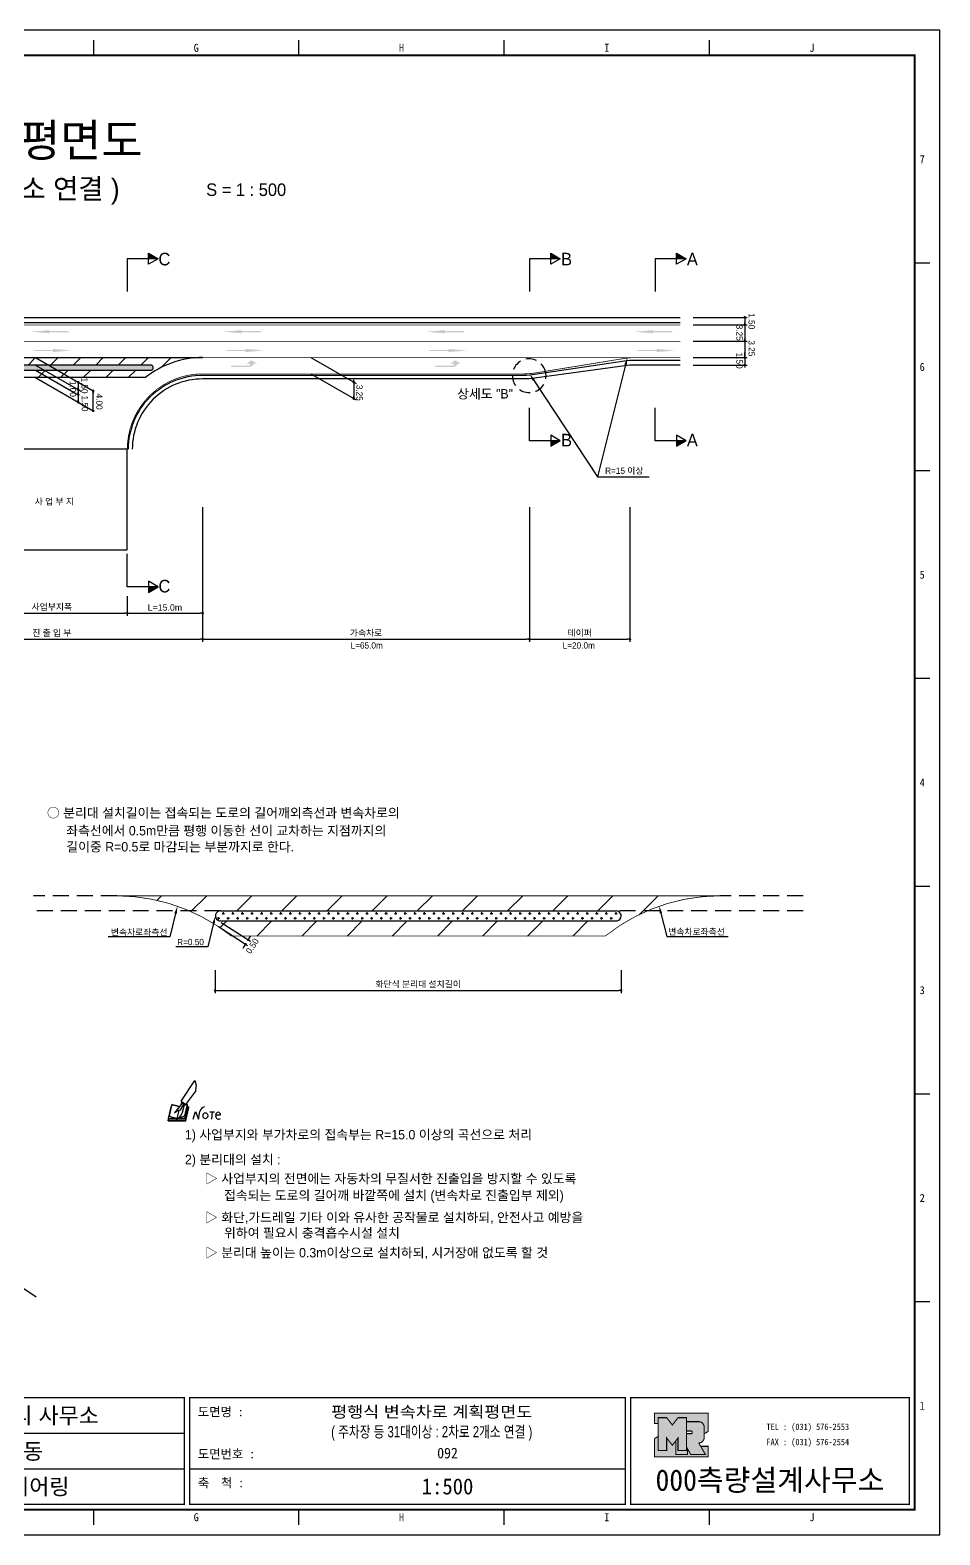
# Model space of a CAD drawing. Header units: millimetres. Extents: x 452 to 876, y 0 to 299.
# Drawn here: x 694.6 to 875.6, y -0.3 to 299.1 of the extents above; entities that cross this region are included whole.
import ezdxf
from ezdxf.enums import TextEntityAlignment as Align

# ---------------------------------------------------------------- set-up
doc = ezdxf.new("R2010")
doc.units = ezdxf.units.MM
doc.linetypes.add('HIDDEN', pattern=[9.525, 6.35, -3.175])
for name, color, linetype in [('CC-GSTR-0004', 4, 'Continuous'), ('CM-LANE-0030', 30, 'Continuous'), ('CZ-DIMT-0002', 7, 'Continuous'), ('CZ-LIN1-0007', 7, 'Continuous'), ('CZ-LIN2-0003', 3, 'Continuous'), ('CZ-LINE-0001', 7, 'Continuous'), ('CZ-TEXT-BOX0', 7, 'Continuous'), ('TITLE', 7, 'Continuous')]:
    doc.layers.add(name, color=color, linetype=linetype)
doc.styles.add('견고딕', font='arial.ttf')
doc.styles.add('돋움', font='')
doc.styles.add('돋음체', font='')
doc.styles.get('돋움').set_extended_font_data('Dotum')
doc.styles.get('돋음체').set_extended_font_data('DotumChe')

# ---------------------------------------------------------------- blocks, each defined once
blk = doc.blocks.new('note')
for p, q in [((0.85, 3.5), (3.53, 7.57)), ((3.53, 7.57), (3.8, 6.64)), ((3.8, 6.64), (3.69, 5.72)), ((1, 3.1), (0.75, 2.77)), ((0.85, 3.5), (1.8, 2.79)), ((1, 3.4), (0.85, 3.21)), ((0.85, 3.21), (1.52, 2.71)), ((1.8, 2.79), (3.74, 5.46)), ((3.69, 5.72), (3.74, 5.46)), ((-1.24, 2.36), (-1.77, 0)), ((-1.77, 0), (1.77, 0)), ((-1.77, 0), (-1.77, -0.3)), ((-1.53, 0.52), (-1.55, 0.54)), ((-1.01, 2.9), (-1.53, 0.52)), ((-1.48, 0.48), (-1.53, 0.52)), ((-1.43, 0.44), (-1.48, 0.48)), ((-1.38, 0.41), (-1.43, 0.44)), ((-1.33, 0.4), (-1.38, 0.41)), ((-1.27, 0.37), (-1.33, 0.4)), ((-1.22, 0.35), (-1.27, 0.37)), ((-1.13, 2.36), (-1.24, 2.36)), ((-1.17, 0.33), (-1.22, 0.35)), ((-1.12, 0.32), (-1.17, 0.33)), ((-1.02, 0.25), (-1.12, 0.32)), ((-0.97, 0.22), (-1.02, 0.25)), ((-1, 2.9), (-1.01, 2.9)), ((-0.98, 2.85), (-1, 2.9)), ((-0.95, 2.8), (-0.98, 2.85)), ((-0.93, 0.21), (-0.97, 0.22)), ((-0.9, 2.75), (-0.95, 2.8)), ((-0.88, 0.19), (-0.93, 0.21)), ((-0.85, 2.72), (-0.9, 2.75)), ((-0.8, 0.18), (-0.88, 0.19)), ((-0.79, 2.69), (-0.85, 2.72)), ((-0.75, 0.17), (-0.8, 0.18)), ((-0.74, 2.68), (-0.79, 2.69)), ((-0.7, 0.16), (-0.75, 0.17)), ((-0.69, 2.65), (-0.74, 2.68)), ((-0.64, 0.15), (-0.7, 0.16)), ((-0.64, 2.65), (-0.69, 2.65)), ((-0.59, 2.63), (-0.64, 2.65)), ((-0.58, 0.14), (-0.64, 0.15)), ((-0.54, 2.62), (-0.59, 2.63)), ((-0.53, 0.13), (-0.58, 0.14)), ((-0.48, 2.61), (-0.54, 2.62)), ((-0.48, 0.12), (-0.53, 0.13)), ((-0.43, 2.61), (-0.48, 2.61)), ((-0.43, 0.11), (-0.48, 0.12)), ((0.75, 2.77), (-0.46, 1.16)), ((0.37, 2.24), (-0.46, 1.16)), ((-0.46, 1.16), (-0.08, 1.47)), ((-0.38, 2.59), (-0.43, 2.61)), ((-0.38, 0.08), (-0.43, 0.11)), ((-0.33, 2.59), (-0.38, 2.59)), ((-0.29, 0.06), (-0.38, 0.08)), ((-0.27, 2.58), (-0.33, 2.59)), ((-0.23, 0.05), (-0.29, 0.06)), ((-0.22, 2.57), (-0.27, 2.58)), ((-0.16, 0.04), (-0.23, 0.05)), ((-0.17, 2.56), (-0.22, 2.57)), ((-0.12, 2.55), (-0.17, 2.56)), ((-0.11, 0.03), (-0.16, 0.04)), ((-0.07, 2.53), (-0.12, 2.55)), ((-0.04, 0.02), (-0.11, 0.03)), ((-0.08, 1.47), (0.72, 1.75)), ((-0.01, 2.51), (-0.07, 2.53)), ((-0.05, -0.3), (-0.05, 0)), ((0, 0), (-0.04, 0.02)), ((0.04, 2.5), (-0.01, 2.51)), ((0.37, 1.63), (0, 0)), ((0, 0), (1.6, 0.53)), ((0, 0), (1.65, 0.18)), ((0, 0.01), (0.06, 0.04)), ((0, -0.3), (0, 0)), ((0.09, 2.48), (0.04, 2.5)), ((0.05, -0.3), (0.05, 0)), ((0.06, 0.04), (0.11, 0.07)), ((0.14, 2.48), (0.09, 2.48)), ((0.11, 0.07), (0.16, 0.09)), ((0.2, 2.47), (0.14, 2.48)), ((0.16, 0.09), (0.21, 0.12)), ((0.26, 2.43), (0.18, 2.46)), ((0.21, 0.12), (0.27, 0.14)), ((0.34, 2.4), (0.26, 2.43)), ((0.27, 0.14), (0.36, 0.19)), ((0.45, 2.37), (0.34, 2.4)), ((0.36, 0.19), (0.41, 0.22)), ((0.41, 0.22), (0.46, 0.27)), ((0.46, 0.27), (0.51, 0.3)), ((0.51, 0.3), (0.56, 0.34)), ((0.56, 0.34), (0.6, 0.4)), ((0.6, 0.4), (0.64, 0.45)), ((0.64, 0.45), (0.67, 0.51)), ((0.67, 0.51), (0.74, 0.58)), ((0.72, 1.75), (1.16, 2.53)), ((0.74, 0.58), (0.79, 0.63)), ((0.79, 0.63), (0.83, 0.68)), ((0.83, 0.68), (0.86, 0.73)), ((0.86, 0.73), (0.89, 0.79)), ((0.89, 0.84), (0.92, 0.89)), ((0.89, 0.79), (0.89, 0.84)), ((0.92, 0.89), (0.96, 0.95)), ((0.96, 0.95), (1.01, 0.97)), ((1.47, 2.74), (1.01, 0.97)), ((1.16, 2.53), (1.37, 2.82)), ((2.13, 2.84), (1.44, 2.63)), ((1.52, 2.71), (1.66, 2.9)), ((1.6, 0.53), (2.13, 2.84)), ((1.65, 0.18), (2.19, 2.48)), ((1.77, 0), (2.3, 2.36)), ((1.77, -0.3), (2.3, 2.07)), ((1.77, -0.38), (2.3, 1.99)), ((1.77, -0.44), (2.3, 1.93)), ((1.77, 0), (1.77, -0.3)), ((2.19, 2.48), (2.04, 2.47)), ((2.3, 2.36), (2.16, 2.36)), ((2.3, 2.36), (2.3, 2.07)), ((3.21, -0.08), (3.68, 1.4)), ((3.68, 1.4), (4.26, -0.14)), ((4.26, -0.14), (4.56, 1.44)), ((6.55, 1.34), (7.46, 1.34)), ((7.01, 1.34), (6.87, -0.11)), ((7.71, 0.77), (7.71, 0.55)), ((7.71, 0.77), (8.67, 0.77)), ((-1.77, -0.3), (1.77, -0.3)), ((-1.77, -0.43), (-1.77, -0.3)), ((-1.77, -0.37), (1.77, -0.37)), ((-1.77, -0.43), (1.77, -0.43))]:
    blk.add_line(p, q)
for centre, major_axis, start_param, end_param in [((0.4, 2.31), (0.0702, 0.0702), 3.283946, 6.425539), ((5.68, 1.23), (-0.806, 0.806), -0.591174, 0.597824), ((5.66, 0.58), (-0.378, 0.378), 3.926991, 10.210176), ((8.3, 0.49), (0.422, 0.422), 2.265602, 4.634911), ((8.19, 0.77), (-0.342, 0.342), 3.926991, 7.068583)]:
    blk.add_ellipse(centre, major_axis=major_axis, ratio=1, start_param=start_param, end_param=end_param)
blk = doc.blocks.new('_Dot')
at = {"color": 0, "linetype": 'ByBlock', "lineweight": -2}
blk.add_line((-0.5, 0), (-1, 0), dxfattribs=at)
at = {"color": 0, "linetype": 'ByBlock', "const_width": 0.5}
blk.add_lwpolyline([(-0.25, 0, 1), (0.25, 0, 1)], format="xyb", close=True, dxfattribs=at)

msp = doc.modelspace()

# ---------------------------------------------------------------- hatches: boundary and pattern name
at = {"layer": 'CM-LANE-0030'}
h = msp.add_hatch(dxfattribs=at)
h.set_pattern_fill('ANSI31', color=256, style=0)
h.set_pattern_definition([(45, (-2004.6993, 3.138), (-2.245064, 2.245064), [])])
h.paths.add_polyline_path([(558.93, 233.96, -0.170323), (570.33, 229.96), (717.53, 229.96, -0.170323), (728.93, 233.96)])
h.paths.add_polyline_path([(718.61, 232.46, -0.750696), (718.88, 231.54, 0.001926), (718.75, 231.46), (569.1, 231.46, 0.001926), (568.98, 231.54, -0.750696), (569.25, 232.46)], flags=16)
h = msp.add_hatch(dxfattribs=at)
h.set_pattern_fill('ANSI31', color=256, scale=2, style=0)
h.set_pattern_definition([(45, (-594.024, -334.78), (-4.490128, 4.490128), [])])
h.paths.add_polyline_path([(711.83, 126.87, -0.170323), (734.63, 118.87), (809.02, 118.87, -0.170323), (831.83, 126.87)])
h.paths.add_polyline_path([(811.19, 123.87, -0.750696), (811.72, 122.02, 0.001926), (811.48, 121.87), (732.17, 121.87, 0.001926), (731.93, 122.02, -0.750696), (732.47, 123.87)], flags=16)
at = {"layer": 'CZ-LIN1-0007'}
for points in [[(698.43, 239.42), (698.43, 239.21), (702.25, 239.21), (702.25, 238.99), (698.43, 238.99), (698.43, 238.78), (694.78, 239.1)], [(736.72, 239.42), (736.72, 239.21), (740.54, 239.21), (740.54, 238.99), (736.72, 238.99), (736.72, 238.78), (733.07, 239.1)], [(777.06, 239.42), (777.06, 239.21), (780.89, 239.21), (780.89, 238.99), (777.06, 238.99), (777.06, 238.78), (773.41, 239.1)], [(818.51, 239.42), (818.51, 239.21), (822.33, 239.21), (822.33, 238.99), (818.51, 238.99), (818.51, 238.78), (814.86, 239.1)], [(699.16, 235.69), (699.16, 235.48), (695.34, 235.48), (695.34, 235.26), (699.16, 235.26), (699.16, 235.05), (702.81, 235.37)], [(737.45, 235.69), (737.45, 235.48), (733.63, 235.48), (733.63, 235.26), (737.45, 235.26), (737.45, 235.05), (741.1, 235.37)], [(777.8, 235.69), (777.8, 235.48), (773.97, 235.48), (773.97, 235.26), (777.8, 235.26), (777.8, 235.05), (781.45, 235.37)], [(819.24, 235.69), (819.24, 235.48), (815.42, 235.48), (815.42, 235.26), (819.24, 235.26), (819.24, 235.05), (822.89, 235.37)], [(738.12, 232.07, 0.267976), (739.15, 232.75), (739.77, 232.75), (738.6, 233.41), (737.66, 232.76), (738.35, 232.76, -0.504994), (738.04, 232.34), (734.58, 232.32), (734.58, 232.05)], [(778.65, 232.07, 0.267976), (779.68, 232.75), (780.31, 232.75), (779.14, 233.41), (778.2, 232.76), (778.89, 232.76, -0.504994), (778.58, 232.34), (775.12, 232.32), (775.12, 232.05)]]:
    msp.add_hatch(color=256, dxfattribs=at).paths.add_polyline_path(points)
at = {"layer": 'CZ-LIN2-0003'}
h = msp.add_hatch(dxfattribs=at)
h.set_pattern_fill('CROSS', color=256, scale=0.075, style=0)
h.set_pattern_definition([(0, (-2004.69935, 3.1379), (0.47625, 0.47625), [0.238125, -0.714375]), (90, (-2004.5803, 3.01884), (-0.47625, 0.47625), [0.238125, -0.714375])])
h.paths.add_polyline_path([(718.75, 231.46, -0.001926), (718.88, 231.54, 0.750696), (718.61, 232.46), (569.25, 232.46, 0.750696), (568.98, 231.54, -0.001926), (569.1, 231.46)])
h = msp.add_hatch(dxfattribs=at)
h.set_pattern_fill('CROSS', color=256, scale=0.15, style=0)
h.set_pattern_definition([(0, (-594.0239, -334.78), (0.9525, 0.9525), [0.47625, -1.42875]), (90, (-593.7858, -335.0181), (-0.9525, 0.9525), [0.47625, -1.42875])])
h.paths.add_polyline_path([(732.47, 123.87, 0.750696), (731.93, 122.02, -0.001926), (732.17, 121.87), (811.48, 121.87, -0.001926), (811.72, 122.02, 0.750696), (811.19, 123.87)])
at = {"layer": 'CZ-LINE-0001'}
for points in [[(718.17, 254.73), (718.17, 253.63), (720.07, 253.63)], [(798.17, 254.73), (798.17, 253.63), (800.07, 253.63)], [(823.19, 254.73), (823.19, 253.63), (825.09, 253.63)], [(800.07, 217.41), (798.17, 217.41), (798.17, 216.31)], [(825.09, 217.41), (823.19, 217.41), (823.19, 216.31)], [(720.07, 188.34), (718.17, 188.34), (718.17, 187.25)]]:
    msp.add_hatch(color=256, dxfattribs=at).paths.add_polyline_path(points)
at = {"layer": 'TITLE', "ltscale": 150}
h = msp.add_hatch(color=8, dxfattribs=at)
edge = h.paths.add_edge_path()
edge.add_line((829.5, 23.96), (818.83, 23.96))
edge.add_line((818.83, 23.96), (818.83, 21.88))
edge.add_line((818.83, 21.88), (819.54, 21.88))
edge.add_line((819.54, 21.88), (819.54, 23.05))
edge.add_line((819.54, 23.05), (821.23, 23.05))
edge.add_line((821.23, 23.05), (822.36, 21.6))
edge.add_line((822.36, 21.6), (823.49, 23.05))
edge.add_line((823.49, 23.05), (825.18, 23.05))
edge.add_line((825.18, 23.05), (825.18, 22.26))
edge.add_line((825.18, 22.26), (827.62, 22.26))
edge.add_arc((827.62, 21.19), 1.07, 0, 90, ccw=False)
edge.add_line((828.68, 21.19), (828.68, 19.82))
edge.add_line((828.68, 19.82), (829.5, 20.33))
edge.add_line((829.5, 20.33), (829.5, 23.96))
h.paths.add_polyline_path([(823.04, 18.44), (822.36, 17.56), (821.23, 19.01), (821.23, 16.5), (819.54, 16.5), (819.54, 19.34), (818.83, 18.9), (818.83, 15.27), (829.5, 15.27), (829.5, 17.35), (828, 17.35), (828.96, 15.7), (826.05, 15.7), (825.35, 16.91), (825.35, 15.7), (823.04, 15.7)])
msp.add_hatch(color=5, dxfattribs=at).paths.add_polyline_path([(825.18, 23.05), (823.49, 23.05), (822.36, 21.6), (821.23, 23.05), (819.54, 23.05), (819.54, 16.5), (821.23, 16.5), (821.23, 19.01), (822.36, 17.56), (823.49, 19.01), (823.49, 16.5), (825.18, 16.5)])
h = msp.add_hatch(color=161, dxfattribs=at)
edge = h.paths.add_edge_path()
edge.add_arc((827.62, 21.19), 1.07, 360, 450)
edge.add_line((827.62, 22.26), (825.18, 22.26))
edge.add_line((825.18, 22.26), (825.18, 20.4))
edge.add_line((825.18, 20.4), (826.17, 20.4))
edge.add_arc((826.17, 20.29), 0.113, 0, 90, ccw=False)
edge.add_line((826.29, 20.29), (826.29, 19.98))
edge.add_arc((826.17, 19.98), 0.113, 270, 360, ccw=False)
edge.add_line((826.17, 19.87), (825.18, 19.87))
edge.add_line((825.18, 19.87), (825.18, 16.5))
edge.add_line((825.18, 16.5), (823.49, 16.5))
edge.add_line((823.49, 16.5), (823.49, 19.01))
edge.add_line((823.49, 19.01), (823.04, 18.44))
edge.add_line((823.04, 18.44), (823.04, 15.7))
edge.add_line((823.04, 15.7), (825.35, 15.7))
edge.add_line((825.35, 15.7), (825.35, 16.91))
edge.add_line((825.35, 16.91), (826.05, 15.7))
edge.add_line((826.05, 15.7), (828.96, 15.7))
edge.add_line((828.96, 15.7), (827.62, 18.02))
edge.add_arc((827.62, 19.08), 1.07, 270, 360)
edge.add_line((828.68, 19.08), (828.68, 21.19))

# ---------------------------------------------------------------- linework, layer by layer
at = {"color": 0, "linetype": 'ByBlock', "lineweight": -2}
for p, q in [((836.75, 241.71), (836.75, 241.46)), ((836.75, 240.71), (836.75, 240.96)), ((836.75, 240.21), (836.75, 239.96)), ((836.75, 237.46), (836.75, 237.71)), ((836.75, 236.96), (836.75, 236.71)), ((836.75, 234.21), (836.75, 234.46)), ((836.75, 234.21), (836.75, 234.46)), ((836.75, 232.21), (836.75, 231.96)), ((836.75, 232.21), (836.75, 231.96)), ((704.19, 228.81), (704.19, 228.56)), ((704.19, 227.81), (704.19, 228.06)), ((758.98, 229.31), (758.98, 229.56)), ((758.98, 228.81), (758.98, 228.56)), ((704.19, 227.31), (704.19, 227.06)), ((704.19, 226.81), (704.19, 227.06)), ((704.19, 225.31), (704.19, 225.56)), ((707.15, 227.1), (707.15, 226.85)), ((758.98, 226.06), (758.98, 226.31)), ((707.15, 223.6), (707.15, 223.85)), ((737.32, 117.05), (737.19, 116.84)), ((738.14, 118.31), (738.27, 118.52))]:
    msp.add_line(p, q, dxfattribs=at)
at = {"color": 0, "linetype": 'ByBlock', "const_width": 0.25}
for points in [[(836.75, 241.84, 1), (836.75, 242.09, 1)], [(836.75, 240.34, 1), (836.75, 240.59, 1)], [(836.75, 240.59, 1), (836.75, 240.34, 1)], [(836.75, 237.09, 1), (836.75, 237.34, 1)], [(836.75, 237.34, 1), (836.75, 237.09, 1)], [(836.75, 234.09, 1), (836.75, 233.84, 1)], [(836.75, 234.09, 1), (836.75, 233.84, 1)], [(836.75, 232.34, 1), (836.75, 232.59, 1)], [(836.75, 232.34, 1), (836.75, 232.59, 1)], [(704.19, 228.93, 1), (704.19, 229.18, 1)], [(704.19, 227.43, 1), (704.19, 227.68, 1)], [(704.19, 227.68, 1), (704.19, 227.43, 1)], [(707.15, 227.22, 1), (707.15, 227.47, 1)], [(758.98, 229.18, 1), (758.98, 228.93, 1)], [(758.98, 228.93, 1), (758.98, 229.18, 1)], [(704.19, 226.68, 1), (704.19, 226.43, 1)], [(704.19, 225.18, 1), (704.19, 224.93, 1)], [(758.98, 225.93, 1), (758.98, 225.68, 1)], [(707.15, 223.47, 1), (707.15, 223.22, 1)], [(737.39, 117.16, 1), (737.53, 117.37, 1)], [(738.07, 118.21, 1), (737.93, 118, 1)]]:
    msp.add_lwpolyline(points, format="xyb", close=True, dxfattribs=at)
at = {"layer": 'CC-GSTR-0004'}
for points in [[(508.93, 241.96), (823.93, 241.96)], [(508.93, 240.96), (823.93, 240.96)]]:
    msp.add_lwpolyline(points, dxfattribs=at)
for points in [[(714.18, 215.71, -0.414214), (728.93, 230.46), (792.81, 230.46), (792.81, 230.46, 0.03724), (795.03, 230.63), (812.82, 233.29), (812.82, 233.29, -0.03724), (815.05, 233.46), (815.05, 233.46), (823.93, 233.46)], [(823.93, 232.46), (814.95, 232.46, 0.034174), (812.91, 232.32), (794.94, 229.85, -0.034174), (792.9, 229.71), (792.9, 229.71), (728.93, 229.71, 0.414214), (714.93, 215.71)]]:
    msp.add_lwpolyline(points, format="xyb", dxfattribs=at)
at = {"layer": 'CM-LANE-0030'}
for p, q in [((558.93, 233.96), (728.93, 233.96)), ((717.53, 229.96), (570.33, 229.96)), ((738.27, 118.52), (738.54, 118.94))]:
    msp.add_line(p, q, dxfattribs=at)
at = {"layer": 'CM-LANE-0030', "const_width": 0.15}
msp.add_lwpolyline([(508.93, 237.21), (823.93, 237.21)], dxfattribs=at)
msp.add_lwpolyline([(809.02, 118.87), (734.63, 118.87, 0.170323), (711.83, 126.87), (831.83, 126.87, 0.170323)], format="xyb", close=True, dxfattribs=at)
at = {"layer": 'CM-LANE-0030'}
msp.add_arc((728.93, 215.71), 18.25, 90, 128.6641, dxfattribs=at)
at = {"layer": 'CZ-LIN1-0007'}
msp.add_line((795.12, 230.9), (795.12, 230.9), dxfattribs=at)
at = {"layer": 'CZ-LIN1-0007', "const_width": 0.15}
for points in [[(508.93, 240.46), (823.93, 240.46)], [(728.93, 233.96), (772.03, 233.96)]]:
    msp.add_lwpolyline(points, dxfattribs=at)
msp.add_lwpolyline([(823.93, 233.96), (815.14, 233.96), (815.14, 233.96, 0.040295), (812.73, 233.77), (812.73, 233.77), (795.12, 230.9, -0.040295), (792.72, 230.71), (728.93, 230.71, 0.414214), (713.93, 215.71)], format="xyb", dxfattribs=at)
at = {"layer": 'CZ-LIN1-0007', "linetype": 'HIDDEN', "const_width": 0.15}
msp.add_lwpolyline([(772.03, 233.96), (815.14, 233.96)], dxfattribs=at)
at = {"layer": 'CZ-LIN2-0003'}
for p, q in [((732.47, 123.87), (811.19, 123.87)), ((732.17, 121.87), (811.48, 121.87)), ((683.61, 55.23), (695.82, 47.09))]:
    msp.add_line(p, q, dxfattribs=at)
msp.add_lwpolyline([(569.1, 231.46), (718.75, 231.46, -0.001926), (718.88, 231.54, 0.750696), (718.61, 232.46), (569.25, 232.46, 0.750696), (568.98, 231.54, -0.001926)], format="xyb", close=True, dxfattribs=at)
msp.add_lwpolyline([(713.93, 215.71), (683.93, 215.71), (683.93, 195.71), (713.93, 195.71)], close=True, dxfattribs=at)
for points in [[(732.17, 121.87, 0.001926), (731.93, 122.02, 0.001926)], [(811.72, 122.02, 0.001926), (811.48, 121.87)]]:
    msp.add_lwpolyline(points, format="xyb", dxfattribs=at)
for centre, start, end in [((732.47, 122.87), 90, 237.5816), ((811.19, 122.87), 302.4184, 90)]:
    msp.add_arc(centre, 1, start, end, dxfattribs=at)
at = {"layer": 'CZ-LINE-0001'}
for p, q in [((718.17, 252.53), (718.17, 254.73)), ((718.17, 254.73), (720.07, 253.63)), ((798.17, 252.53), (798.17, 254.73)), ((798.17, 254.73), (800.07, 253.63)), ((823.19, 252.53), (823.19, 254.73)), ((823.19, 254.73), (825.09, 253.63)), ((720.07, 253.63), (713.93, 253.63)), ((713.93, 253.63), (713.93, 247.09)), ((720.07, 253.63), (718.17, 252.53)), ((800.07, 253.63), (793.93, 253.63)), ((793.93, 253.63), (793.93, 247.09)), ((800.07, 253.63), (798.17, 252.53)), ((825.09, 253.63), (818.95, 253.63)), ((818.95, 253.63), (818.95, 247.09)), ((825.09, 253.63), (823.19, 252.53)), ((826.53, 241.96), (837.25, 241.96)), ((826.53, 240.46), (837.25, 240.46)), ((826.53, 240.46), (837.25, 240.46)), ((836.75, 241.46), (836.75, 232.46)), ((826.53, 237.21), (837.25, 237.21)), ((826.53, 237.21), (837.25, 237.21)), ((695.69, 233.96), (707.15, 227.35)), ((750.48, 233.96), (759.48, 228.77)), ((826.53, 233.96), (837.25, 233.96)), ((826.53, 233.96), (837.25, 233.96)), ((836.75, 234.46), (836.75, 234.96)), ((695.69, 232.46), (704.69, 227.27)), ((695.69, 231.46), (704.19, 226.56)), ((750.48, 230.71), (759.48, 225.52)), ((826.53, 232.46), (837.25, 232.46)), ((826.53, 232.46), (837.25, 232.46)), ((695.69, 229.96), (707.15, 223.35)), ((704.19, 228.56), (704.19, 225.06)), ((758.98, 228.56), (758.98, 225.55)), ((707.15, 223.35), (707.15, 227.35)), ((793.93, 217.41), (793.93, 223.95)), ((818.95, 217.41), (818.95, 223.95)), ((800.07, 217.41), (793.93, 217.41)), ((800.07, 217.41), (798.17, 218.51)), ((798.17, 218.51), (798.17, 216.31)), ((798.17, 216.31), (800.07, 217.41)), ((825.09, 217.41), (818.95, 217.41)), ((825.09, 217.41), (823.19, 218.51)), ((823.19, 218.51), (823.19, 216.31)), ((823.19, 216.31), (825.09, 217.41)), ((807.46, 210.2), (817.73, 210.2)), ((728.93, 204.19), (728.93, 177.42)), ((793.93, 204.19), (793.93, 177.42)), ((793.93, 204.19), (793.93, 177.42)), ((813.93, 204.19), (813.93, 177.42)), ((713.93, 188.34), (713.93, 194.89)), ((720.07, 188.34), (718.17, 189.44)), ((718.17, 189.44), (718.17, 187.25)), ((720.07, 188.34), (713.93, 188.34)), ((713.93, 186.47), (713.93, 182.59)), ((713.93, 186.47), (713.93, 182.59)), ((718.17, 187.25), (720.07, 188.34)), ((728.93, 186.47), (728.93, 177.42)), ((728.93, 186.47), (728.93, 182.59)), ((684.43, 183.09), (713.43, 183.09)), ((714.43, 183.09), (728.43, 183.09)), ((669.43, 177.92), (728.43, 177.92)), ((729.43, 177.92), (793.43, 177.92)), ((794.43, 177.92), (813.43, 177.92)), ((732.05, 120.75), (737.88, 116.99)), ((732.59, 121.59), (738.42, 117.83)), ((737.19, 116.84), (736.92, 116.42)), ((731.4, 112.08), (731.4, 107.54)), ((812.19, 112.08), (812.19, 107.54)), ((731.9, 108.04), (811.69, 108.04))]:
    msp.add_line(p, q, dxfattribs=at)
at = {"layer": 'CZ-LINE-0001', "linetype": 'HIDDEN', "ltscale": 0.35}
msp.add_line((797.21, 230.74), (797.21, 230.74), dxfattribs=at)
at = {"layer": 'CZ-LINE-0001', "linetype": 'HIDDEN', "ltscale": 0.5}
for p, q in [((711.83, 126.87), (695.3, 126.87)), ((848.35, 126.87), (831.83, 126.87)), ((732.47, 123.87), (695.3, 123.87)), ((848.35, 123.87), (811.19, 123.87))]:
    msp.add_line(p, q, dxfattribs=at)
at = {"layer": 'CZ-LINE-0001'}
for points in [[(813.05, 232.51), (807.46, 210.2)], [(794.75, 229.51), (807.46, 210.2)], [(723.54, 123.35), (722.37, 118.69), (710.14, 118.69)], [(731.1, 121.41), (729.93, 116.75), (723.59, 116.75)]]:
    msp.add_lwpolyline(points, dxfattribs=at)
at = {"layer": 'CZ-LINE-0001', "extrusion": (0, 0, -1)}
msp.add_lwpolyline([(-820.08, 123.45), (-821.26, 118.79), (-833.49, 118.79)], dxfattribs=at)
at = {"layer": 'CZ-LINE-0001', "linetype": 'HIDDEN', "ltscale": 0.35}
msp.add_arc((793.88, 230.35), 3.35, 6.7667, 6.749, dxfattribs=at)
at = {"layer": 'CZ-LINE-0001'}
for points in [[(812.8, 232.57), (813.41, 233.96), (813.29, 232.44)], [(794.54, 229.37), (793.92, 230.76), (794.96, 229.64)], [(723.3, 123.41), (723.91, 124.81), (723.79, 123.29)], [(730.86, 121.47), (731.47, 122.87), (731.34, 121.35)]]:
    msp.add_solid(points, dxfattribs=at)
at = {"layer": 'CZ-LINE-0001', "extrusion": (0, 0, -1)}
msp.add_solid([(-820.33, 123.52), (-819.72, 124.91), (-819.84, 123.39)], dxfattribs=at)
at = {"layer": 'TITLE', "color": 7, "linetype": 'Continuous'}
for p, q in [((707.25, 294.07), (707.25, 297.09)), ((748.07, 294.07), (748.07, 297.09)), ((788.9, 294.07), (788.9, 297.09)), ((829.72, 294.07), (829.72, 297.09)), ((873.57, 252.74), (870.55, 252.74)), ((873.57, 211.41), (870.55, 211.41)), ((873.57, 170.08), (870.55, 170.08)), ((873.57, 128.75), (870.55, 128.75)), ((873.57, 87.42), (870.55, 87.42)), ((873.57, 46.09), (870.55, 46.09)), ((707.25, 1.74), (707.25, 4.76)), ((748.07, 1.74), (748.07, 4.76)), ((788.9, 1.74), (788.9, 4.76)), ((829.72, 1.74), (829.72, 4.76))]:
    msp.add_line(p, q, dxfattribs=at)
at = {"layer": 'TITLE', "ltscale": 150}
for p, q in [((638.7, 19.97), (725.31, 19.97)), ((638.7, 12.9), (725.31, 12.9)), ((726.37, 12.9), (812.98, 12.9))]:
    msp.add_line(p, q, dxfattribs=at)
at = {"layer": 'TITLE'}
msp.add_line((870.66, 4.76), (461.8, 4.76), dxfattribs=at)
msp.add_lwpolyline([(452.22, -0.27), (875.58, -0.27), (875.58, 299.11), (452.22, 299.11)], close=True, dxfattribs=at)
at = {"layer": 'TITLE', "linetype": 'Continuous', "const_width": 0.403}
msp.add_lwpolyline([(462.3, 4.76), (462.3, 294.07), (870.55, 294.07), (870.55, 4.76)], close=True, dxfattribs=at)
at = {"layer": 'TITLE', "ltscale": 150}
for points, const_width in [([(725.31, 5.83), (638.7, 5.83), (638.7, 27.05), (725.31, 27.05)], 0.265), ([(726.37, 27.05), (812.98, 27.05), (812.98, 5.83), (726.37, 5.83)], 0.265), ([(869.49, 27.05), (869.49, 5.83), (814.05, 5.83), (814.05, 27.05), (869.49, 27.05)], 0.265), ([(825.18, 23.05), (823.49, 23.05), (822.36, 21.6), (821.23, 23.05), (819.54, 23.05), (819.54, 16.5), (821.23, 16.5), (821.23, 19.01), (822.36, 17.56), (823.49, 19.01), (823.49, 16.5), (825.18, 16.5)], 0.212), ([(823.04, 18.44), (822.36, 17.56), (821.23, 19.01), (821.23, 16.5), (819.54, 16.5), (819.54, 19.34), (818.83, 18.9), (818.83, 15.27), (829.5, 15.27), (829.5, 17.35), (828, 17.35), (828.96, 15.7), (826.05, 15.7), (825.35, 16.91), (825.35, 15.7), (823.04, 15.7)], 0.212)]:
    msp.add_lwpolyline(points, close=True, dxfattribs=dict(at, const_width=const_width))
at = {"layer": 'TITLE', "ltscale": 150, "const_width": 0.212}
for points in [[(829.5, 23.96), (818.83, 23.96), (818.83, 21.88), (819.54, 21.88), (819.54, 23.05), (821.23, 23.05), (822.36, 21.6), (823.49, 23.05), (825.18, 23.05), (825.18, 22.26), (827.62, 22.26, -0.414214), (828.68, 21.19), (828.68, 19.82), (829.5, 20.33)], [(828.68, 21.19, 0.414214), (827.62, 22.26), (825.18, 22.26), (825.18, 20.4), (826.17, 20.4, -0.414214), (826.29, 20.29), (826.29, 19.98, -0.414214), (826.17, 19.87), (825.18, 19.87), (825.18, 16.5), (823.49, 16.5), (823.49, 19.01), (823.04, 18.44), (823.04, 15.7), (825.35, 15.7), (825.35, 16.91), (826.05, 15.7), (828.96, 15.7), (827.62, 18.02, 0.414214), (828.68, 19.08)]]:
    msp.add_lwpolyline(points, format="xyb", close=True, dxfattribs=at)

# ---------------------------------------------------------------- block references
at = {"layer": 'CZ-LINE-0001', "xscale": 0.5, "yscale": 0.5, "zscale": 0.5}
for p in [(713.93, 183.09), (728.93, 183.09), (728.93, 177.92), (793.93, 177.92), (813.93, 177.92), (812.19, 108.04)]:
    msp.add_blockref('_Dot', p, dxfattribs=at)
at = {"layer": 'CZ-LINE-0001', "xscale": 0.5, "yscale": 0.5, "zscale": 0.5, "rotation": 180}
for p in [(713.93, 183.09), (728.93, 177.92), (793.93, 177.92), (731.4, 108.04)]:
    msp.add_blockref('_Dot', p, dxfattribs=at)
at = {"layer": 'CZ-TEXT-BOX0'}
msp.add_blockref('note', (723.81, 82.55), dxfattribs=at)

# ---------------------------------------------------------------- texts
at = {"layer": 'CZ-DIMT-0002', "style": '돋움'}
for s, height, p in [('C', 2.5, (721.32, 253.55)), ('B', 2.5, (801.32, 253.55)), ('A', 2.5, (826.34, 253.55)), ('상세도 "B"', 1.875, (785.11, 226.75)), ('B', 2.5, (801.32, 217.54)), ('A', 2.5, (826.34, 217.54)), ('R=15 이상', 1.25, (812.8, 211.45)), ('사 업 부 지', 1.25, (699.42, 205.3)), ('C', 2.5, (721.32, 188.48)), ('L=65.0m', 1.25, (761.56, 176.69)), ('L=20.0m', 1.25, (803.75, 176.69))]:
    msp.add_text(s, height=height, dxfattribs=at).set_placement(p, align=Align.MIDDLE_CENTER)
for s, p in [('1.50', (837.51, 242.77)), ('3.25', (835.08, 240.5)), ('3.25', (837.51, 237.39)), ('1.50', (835.08, 234.94))]:
    msp.add_text(s, height=1.25, rotation=270, dxfattribs=at).set_placement(p)
for s, p in [('○ 분리대 설치길이는 접속되는 도로의 길어깨외측선과 변속차로의', (697.95, 143.39)), ('좌측선에서 0.5m만큼 평행 이동한 선이 교차하는 지점까지의', (701.8, 139.83)), ('길이중 R=0.5로 마감되는 부분까지로 한다.', (701.8, 136.63)), ('1) 사업부지와 부가차로의 접속부는 R=15.0 이상의 곡선으로 처리', (725.41, 79.36)), ('2) 분리대의 설치 :', (725.41, 74.42)), ('▷ 사업부지의 전면에는 자동차의 무질서한 진출입을 방지할 수 있도록', (729.39, 70.62)), ('접속되는 도로의 길어깨 바깥쪽에 설치 (변속차로 진출입부 제외)', (733.18, 67.29)), ('▷ 화단,가드레일 기타 이와 유사한 공작물로 설치하되, 안전사고 예방을', (729.39, 62.89)), ('위하여 필요시 충격흡수시설 설치', (733.18, 59.82)), ('▷ 분리대 높이는 0.3m이상으로 설치하되, 시거장애 없도록 할 것', (729.39, 55.88))]:
    msp.add_text(s, height=1.875, dxfattribs=at).set_placement(p, align=Align.MIDDLE_LEFT)
for s, p in [('변속차로좌측선', (710.67, 119)), ('변속차로좌측선', (821.54, 119.1)), ('R=0.50', (723.86, 117.06))]:
    msp.add_text(s, height=1.25, dxfattribs=at).set_placement(p)
at = {"layer": 'CZ-DIMT-0002', "char_height": 1.25, "attachment_point": 5, "style": '돋움'}
for s, insert, rotation in [('1.00', (703.12, 227.72), 270), ('1.50', (705.44, 228.39), 270), ('3.25', (760.13, 226.95), 270), ('1.50', (705.48, 224.82), 270), ('4.00', (708.37, 225.19), 270), ('\\A1;0.50', (738.8, 116.89), 57.1401)]:
    msp.add_mtext(s, dxfattribs=dict(at, insert=insert, rotation=rotation))
at = {"layer": 'CZ-LINE-0001', "char_height": 1.25, "attachment_point": 5, "style": '돋움'}
for s, insert in [('\\A1;사업부지폭', (698.93, 184.28)), ('\\A1;{\\fArial|b0|i0|c0|p32;L=15.0m}', (721.43, 184.23)), ('\\A1;진 출 입 부', (698.93, 179.11)), ('\\A1;가속차로', (761.43, 179.11)), ('\\A1;테이퍼', (803.93, 179.11)), ('\\A1;화단식 분리대 설치길이', (771.79, 109.23))]:
    msp.add_mtext(s, dxfattribs=dict(at, insert=insert))
at = {"layer": 'TITLE', "color": 3, "linetype": 'Continuous', "style": '돋음체'}
for s, p in [('G', (727.66, 295.58)), ('J', (850.13, 295.58)), ('H', (768.48, 295.58)), ('I', (809.31, 295.58)), ('7', (872.06, 273.41)), ('6', (872.06, 232.08)), ('5', (872.06, 190.75)), ('4', (872.06, 149.42)), ('3', (872.06, 108.09)), ('2', (872.06, 66.76)), ('1', (872.06, 25.43)), ('G', (727.66, 3.25)), ('H', (768.48, 3.25)), ('I', (809.31, 3.25)), ('J', (850.13, 3.25))]:
    msp.add_text(s, height=1.59, dxfattribs=at).set_placement(p, align=Align.MIDDLE)
at = {"layer": 'TITLE', "style": '돋움'}
for s, height, p in [('평행식 변속차로 계획평면도', 6.5, (665.64, 277.19)), ('( 주차장 등 31대이상 : 2차로 2개소 연결 )', 4, (665.68, 267.56))]:
    msp.add_text(s, height=height, dxfattribs=at).set_placement(p, align=Align.MIDDLE_CENTER)
msp.add_text('S = 1 : 500', height=2.5, dxfattribs=at).set_placement((729.63, 267.35), align=Align.MIDDLE_LEFT)
at = {"layer": 'TITLE', "color": 7, "linetype": 'Continuous', "style": '견고딕'}
for s, height, p in [('00 국토 관리 사무소', 3.1832, (689.97, 23.51)), ('홍 길 동', 3.183, (689.97, 16.44)), ('00엔지니어링', 3.183, (689.97, 9.36))]:
    msp.add_text(s, height=height, dxfattribs=at).set_placement(p, align=Align.MIDDLE)
at = {"layer": 'TITLE', "style": '돋음체'}
for s, p in [('도면명 :', (727.97, 23.33)), ('도면번호 :', (727.97, 14.94)), ('축  척 :', (727.97, 9.19))]:
    msp.add_text(s, height=1.804, dxfattribs=at).set_placement(p)
at = {"layer": 'TITLE', "style": '돋움'}
for s, width, p, p2 in [('평행식 변속차로 계획평면도', 1.010039, (754.5, 23.08), (794.5, 23.08)), ('( 주차장 등 31대이상 : 2차로 2개소 연결 )', 0.670122, (754.5, 19.13), (794.5, 19.13))]:
    msp.add_text(s, height=2.25, dxfattribs=dict(at, width=width)).set_placement(p, p2, align=Align.FIT)
at = {"layer": 'TITLE', "color": 180, "style": '돋음체'}
for s, p in [('TEL : (031) 576-2553', (841.07, 20.6)), ('FAX : (031) 576-2554', (841.07, 17.58))]:
    msp.add_text(s, height=1.2733, dxfattribs=at).set_placement(p)
at = {"layer": 'TITLE', "linetype": 'Continuous', "style": '돋음체'}
for s, height, p in [('092', 2.122, (777.64, 16)), ('1:500', 3.183, (777.64, 9.36))]:
    msp.add_text(s, height=height, dxfattribs=at).set_placement(p, align=Align.MIDDLE)
at = {"layer": 'TITLE', "color": 180, "style": '돋음체'}
msp.add_text('000측량설계사무소', height=4.244, dxfattribs=at).set_placement((841.77, 8.51), align=Align.CENTER)

doc.saveas('drawing.dxf')
